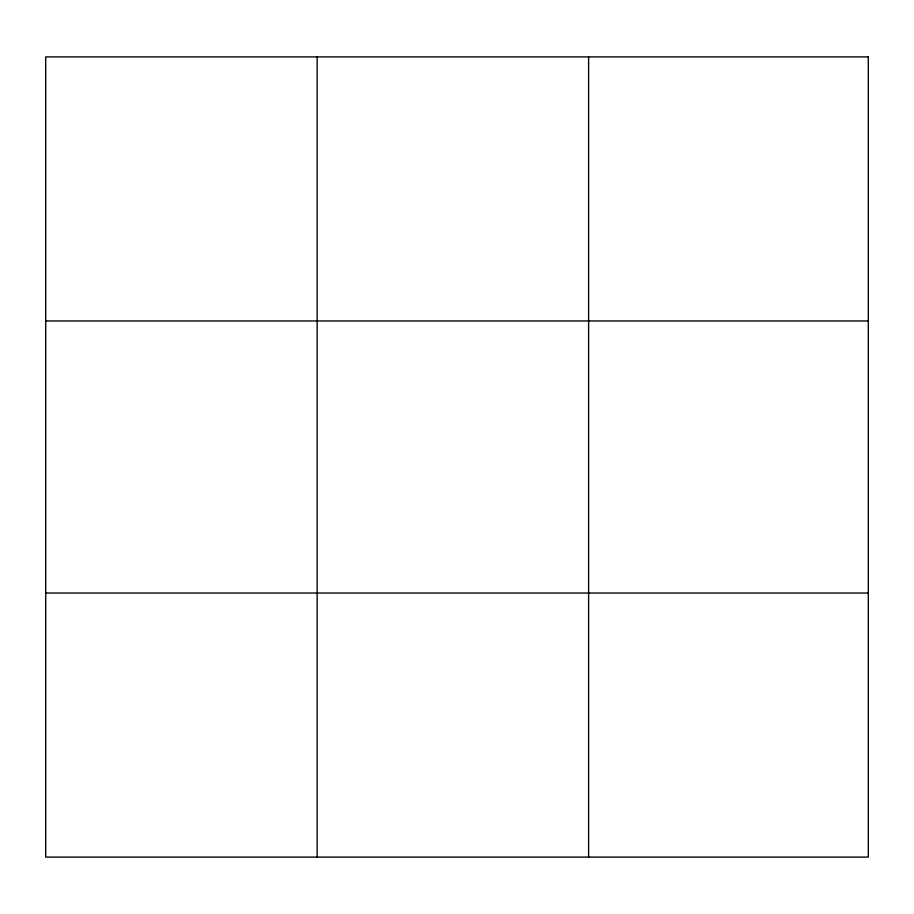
<?xml version="1.0" encoding="UTF-8"?>
<svg xmlns="http://www.w3.org/2000/svg" width="914" height="914" viewBox="0 0 914 914"><rect width="100%" height="100%" fill="white"/><g stroke="black" fill="none" stroke-linecap="round" stroke-linejoin="round"><path stroke-width="1.37" d="M317.158 857.092L317.158 56.908M588.616 857.092L588.616 56.908M45.7 320.963L868.3 320.963M45.7 593.037L868.3 593.037M868.3 56.908L868.3 857.092L45.7 857.092L45.7 56.908L868.3 56.908"/></g></svg>
